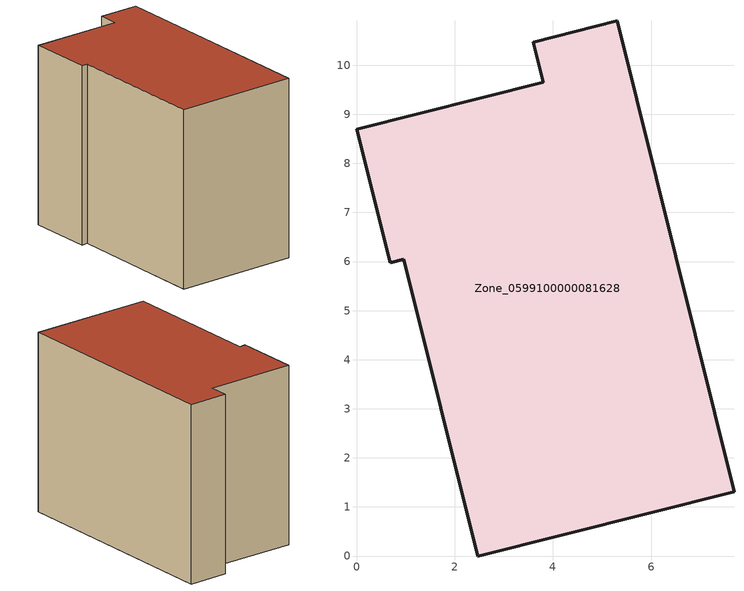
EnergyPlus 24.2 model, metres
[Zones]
Zone_0599100000081628
 floor ground (C_G): 2.47,0 0.96,6.05 0.69,5.98 0,8.69 3.8,9.65 3.6,10.47 5.31,10.9 7.69,1.31 z0
 wall outside (C_F): 0.96,6.05 2.47,0 7.69,1.31 5.31,10.9 3.6,10.47 3.8,9.65 0,8.69 0.69,5.98 0.96,6.05 z0:7.78
 roof outside (C_R): 3.6,10.47 3.8,9.65 0,8.69 0.69,5.98 0.96,6.05 2.47,0 7.69,1.31 5.31,10.9 z7.78
[BUILDING]
Pand.0599100000081628: North Axis=0; Terrain=City; Loads Convergence Tolerance Value=0.04; Temperature Convergence Tolerance Value=0.4; Solar Distribution=FullExterior; Maximum Number of Warmup Days=25; Minimum Number of Warmup Days=1
[Site:Location]
Rotterdam.The.Hague.AP_ZH_NLD Design_Conditions: Latitude=51.96; Longitude=4.45; Time Zone=1; Elevation=-4.5
[SITE:GROUNDTEMPERATURE:BUILDINGSURFACE]
18, 18, 18, 18, 18, 18, 18, 18, 18, 18, 18, 18
[MATERIAL] Thermal Absorptance=0.9; Solar Absorptance=0.7; Visible Absorptance=0.7
Name | Roughness | Thickness | Conductivity | Density | Specific Heat
G.TI.1975-1991 | MediumSmooth | 0.15 | 0.288461 | 540 | 1210
F.TI.1975-1991 | Rough | 0.3 | 0.230769 | 1920 | 840
R.TI.1975-1991 | MediumRough | 0.2 | 0.153846 | 1500 | 1000
[CONSTRUCTION]
C_G: G.TI.1975-1991
C_F: F.TI.1975-1991
C_R: R.TI.1975-1991
[ZONE]
Zone_0599100000081628: Type=1; Multiplier=1; Ceiling Height=Autocalculate; Volume=Autocalculate; Floor Area=autocalculate; Part of Total Floor Area=Yes
[ZONEINFILTRATION:DESIGNFLOWRATE]
Infil_Zone_0599100000081628: Zone or ZoneList or Space or SpaceList=Zone_0599100000081628; Schedule=AlwaysOn; Design Flow Rate Calculation Method=Flow/Area; Flow Rate per Floor Area=0.003; Constant Term Coefficient=1; Temperature Term Coefficient=0; Velocity Term Coefficient=0; Velocity Squared Term Coefficient=0
[HVACTEMPLATE:ZONE:IDEALLOADSAIRSYSTEM]
Zone_0599100000081628: Maximum Heating Supply Air Temperature=50; Minimum Cooling Supply Air Temperature=13; Maximum Heating Supply Air Humidity Ratio=0.0156; Minimum Cooling Supply Air Humidity Ratio=0.0077; Heating Limit=NoLimit; Cooling Limit=NoLimit; Dehumidification Control Type=ConstantSensibleHeatRatio; Cooling Sensible Heat Ratio=0.7; Dehumidification Setpoint=60; Humidification Control Type=None; Humidification Setpoint=30; Outdoor Air Method=None; Outdoor Air Flow Rate per Person=0.00944; Outdoor Air Flow Rate per Zone Floor Area=0; Outdoor Air Flow Rate per Zone=0; Demand Controlled Ventilation Type=None; Outdoor Air Economizer Type=NoEconomizer; Heat Recovery Type=None; Sensible Heat Recovery Effectiveness=0.7; Latent Heat Recovery Effectiveness=0.65
[ZONECONTROL:THERMOSTAT]
ThermostatControl_Zone_0599100000081628: Zone or ZoneList=Zone_0599100000081628; Control Type Schedule=DualSetpointControlType; Control 1=Thermostat_Zone_0599100000081628; Temperature Difference Between Cutout And Setpoint=0
[THERMOSTATSETPOINT:DUALSETPOINT]
Thermostat_Zone_0599100000081628: Heating Setpoint Temperature Schedule=HeatingSetpoint_Zone_0599100000081628; Cooling Setpoint Temperature Schedule=CoolingSetpoint_Zone_0599100000081628
[SCHEDULE:COMPACT]
HeatingSetpoint_Zone_0599100000081628: Through: 12/31, For: AllDays, Until: 24:00, 21
CoolingSetpoint_Zone_0599100000081628: Through: 12/31, For: AllDays, Until: 24:00, 24
DualSetpointControlType: Through: 12/31, For: AllDays, Until: 24:00, 4
AlwaysOn: Through: 12/31, For: AllDays, Until: 24:00, 1
